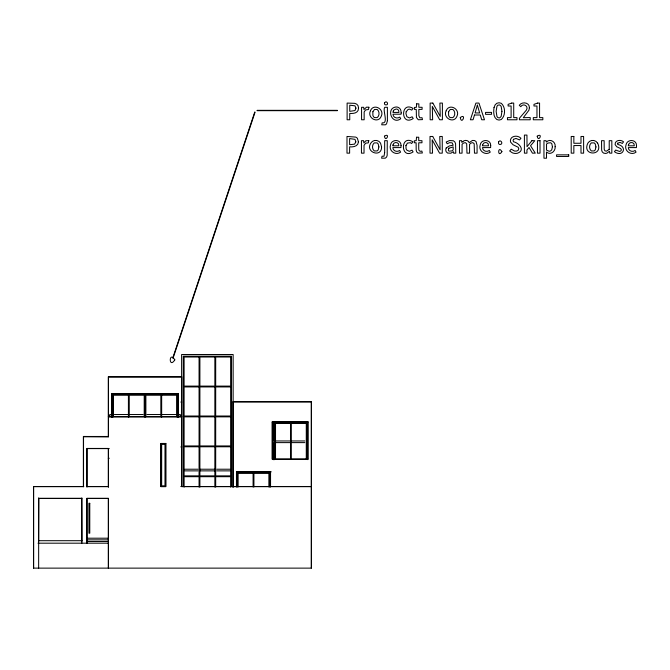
<?xml version="1.0" encoding="UTF-8"?>
<svg xmlns="http://www.w3.org/2000/svg" width="670" height="670" viewBox="0 0 670 670"><rect width="100%" height="100%" fill="white"/><g stroke="black" fill="none" stroke-linecap="round" stroke-linejoin="round"><path stroke-width="1" d="M172.785 357.956L254.751 112.058M173.095 358.065L255.061 112.166M179.175 415.048L179.644 414.588M109.83 414.588L109.302 415.358L109.83 416.129M180.155 416.162L180.783 415.358L180.155 414.554M257.121 110.341L337.395 110.341M257.121 110.676L337.395 110.676M181.612 376.959L108.473 376.959L108.473 436.798L83.373 436.798L83.373 486.671M128.414 395.241L113.456 395.241L113.456 416.723M161.663 395.241L176.629 395.241L176.629 416.723M233.143 401.891L311.274 401.891L311.274 568.127M180.783 402.059L181.779 402.059M114.344 414.529L127.769 414.529M129.695 414.529L143.12 414.529M146.956 414.529L160.39 414.529M162.308 414.529L175.758 414.529M108.305 416.69L181.779 416.69M108.473 416.849L181.612 416.849M272.204 422.008L307.781 422.008M291.324 423.499L306.282 423.499L306.282 459.025M108.305 436.471L83.373 436.471L108.305 436.631M275.378 440.961L290.077 440.961M291.919 440.961L304.783 440.961M275.378 442.619L290.077 442.619M291.919 442.619L304.783 442.619M180.783 446.94L181.779 446.94M109.302 448.607L87.025 448.607L87.025 486.914M108.305 458.246L109.302 458.246M307.781 459.076L272.372 459.076L272.372 422.008M184.82 469.218L197.977 469.218M199.861 469.218L214.894 469.218M216.778 469.218L229.936 469.218M184.82 470.876L197.977 470.876M199.861 470.876L214.894 470.876M216.778 470.876L229.936 470.876M270.739 471.705L236.468 471.705L236.468 487.056M236.636 471.873L271.157 471.873M253.093 473.372L238.126 473.372L238.126 486.956M83.716 486.504L33.5 486.504L33.5 568.127L311.441 568.127L311.441 401.724L232.976 401.724L232.976 487.048M87.025 486.504L108.305 486.504M180.783 486.504L311.441 486.504M83.666 486.671L33.668 486.671L33.668 568.127M86.857 486.671L108.473 486.671M311.274 486.671L181.612 486.671L181.612 354.514L233.143 354.514L233.143 487.216M38.651 498.304L81.874 498.304M86.656 538.203L108.473 538.203M86.857 539.861L108.473 539.861M38.651 540.698L81.874 540.698M38.651 541.352L38.818 498.472L81.707 498.472L81.874 541.352M86.857 541.528L108.473 541.528M38.023 543.186L108.473 543.186M110.441 414.588L110.902 415.048M597.64 143.12C603.98 156.286 581.527 156.278 587.875 143.112A5.662 5.662 0 0 1 597.59 143.12M307.781 421.84L307.781 459.645M307.12 458.841L307.12 422.67L274.7 422.67L274.7 458.841M291.324 422.67L291.324 459.025M290.495 459.025L290.495 423.499L275.529 423.499L275.529 459.025M274.038 442.627L274.038 459.72M273.871 421.84L273.871 459.737M273.042 422.67L273.042 440.961M270.546 471.705L270.546 487.056M270.378 471.873L270.378 486.294M269.717 487.006L269.717 472.543L237.297 472.543L237.297 487.006M268.879 486.956L268.879 473.372L253.922 473.372L253.922 486.956M253.093 472.543L253.093 487.006M236.636 471.705L236.636 486.512M231.485 486.495L231.485 356.18L183.27 356.18L183.27 486.495M230.647 487.082L230.647 476.697L215.69 476.697L215.69 487.082M214.861 487.082L214.861 476.697L199.895 476.697L199.895 487.082M199.065 487.082L199.065 476.697L184.108 476.697L184.108 487.082M181.779 486.504L181.779 376.791L108.305 376.791L108.305 436.798M178.287 417.251L178.287 393.583L111.798 393.583L111.798 417.502M178.12 393.583L178.12 417.251M177.458 417.268L177.458 394.412L112.627 394.412L112.627 417.268M161.663 394.412L161.663 417.268M160.833 416.723L160.833 395.241L145.876 395.241L145.876 416.723M145.038 394.412L145.038 417.268M144.209 416.723L144.209 395.241L129.251 395.241L129.251 416.723M128.414 394.412L128.414 417.268M111.957 393.583L111.957 417.251M108.473 487.056L108.473 448.439L86.857 448.439L86.857 486.881M108.473 568.127L108.473 498.304L86.857 498.304L86.857 543.186M108.305 448.607L108.305 487.006M108.305 568.127L108.305 498.472L87.025 498.472L87.025 543.186M83.532 436.631L83.532 486.671M81.874 497.902L81.874 543.186M38.651 497.902L38.651 568.127M384.664 152.509L384.027 156.202L382.051 156.236L381.582 158.187L385.325 158.17L386.64 156.964L387.185 155.306L387.268 140.683L384.664 140.683L384.664 152.509M617.707 143.213L617.673 144.435C627.991 146.495 622.941 157.902 614.44 151.721L615.663 150.047L619.582 151.454L620.914 150.943L621.4 149.762L620.638 148.564L616.769 146.764L615.127 144.611C614.599 140.089 620.897 139.26 623.552 141.839L622.33 143.447L620.018 142.392L617.707 143.213M401.037 145.558L400.945 147.593L392.846 147.593C392.871 151.06 397.151 152.442 399.672 150.474L400.585 152.132C395.744 155.959 388.441 150.917 390.518 144.971C391.422 138.899 401.246 139.059 401.037 145.558M490.7 145.558L490.616 147.593L482.517 147.593C482.542 151.06 486.822 152.442 489.343 150.474L490.247 152.132C485.415 155.959 478.104 150.917 480.189 144.971C481.094 138.899 490.917 139.059 490.7 145.558M636.5 145.558L636.416 147.593L628.318 147.593C628.343 151.06 632.614 152.442 635.143 150.474L636.048 152.132C631.207 155.959 623.904 150.917 625.989 144.971C626.894 138.899 636.709 139.059 636.5 145.558M401.188 112.895L401.07 114.21L392.972 114.21C392.997 117.686 397.276 119.059 399.806 117.091L400.71 118.749C391.85 125.449 385.602 107.996 396.104 106.982A4.673 4.673 0 0 1 400.861 110.483L401.188 112.895M416.648 103.85L416.355 107.301L414.428 107.434L414.428 109.386L416.246 109.386L416.439 117.484L418.256 119.754L422.477 119.612L422.008 117.686L419.839 117.836L418.851 115.709L418.851 109.386L422.092 109.386L422.092 107.301L418.851 107.301L418.851 103.85L416.648 103.85M416.522 137.233L416.229 140.683L414.303 140.817L414.303 142.769L416.12 142.769L416.187 150.189L416.74 151.931L418.063 153.112L422.351 152.995L421.874 151.068L420.015 151.311L418.842 150.139L418.725 148.288L418.725 142.769L421.966 142.769L421.966 140.683L418.725 140.683L418.725 137.233L416.522 137.233M405.953 145.541L406.037 148.673L406.715 150.038L409.311 151.32L412.033 150.18L413.097 151.906C400.476 160.281 399.973 133.992 412.921 141.789L411.623 143.489L410.358 142.685L407.486 143.095L405.953 145.541M552.432 146.755L551.745 149.795L550.723 150.876L549.258 151.294L546.536 150.155L546.536 144.058L547.759 143.087L550.665 142.744L551.795 143.74L552.432 146.755M555.137 146.713C555.74 151.269 550.238 155.691 546.469 152.04L546.536 158.212L543.956 158.212L543.956 140.683L546.083 140.683L546.36 142.04C549.936 138.204 555.941 141.797 555.137 146.713M494.024 107.577C493.497 111.614 493.154 116.798 496.813 119.52L499.041 120.064L501.26 119.52C505.632 115.684 505.682 107.116 501.26 103.297L499.041 102.761L496.813 103.289L495.113 104.888L494.024 107.577M378.902 146.939L378.198 149.879L377.16 150.934L374.279 150.943C371.909 149.058 371.925 144.804 374.27 142.903L377.143 142.894L378.182 143.941L378.902 146.939M595.957 146.939L595.253 149.879L594.215 150.934L591.334 150.943C588.964 149.058 588.98 144.804 591.317 142.903L594.198 142.894L595.228 143.941L595.957 146.939M387.394 120.701L386.548 123.9L385.384 124.821L381.707 124.804L382.185 122.853C388.952 124 382.235 109.888 384.789 107.301L387.394 107.301L387.394 120.701M381.582 146.939C381.699 158.22 364.781 152.14 370.82 143.112A5.662 5.662 0 0 1 380.535 143.12L381.582 146.939M372.88 111.748L372.88 115.349L373.508 116.731L374.513 117.618L377.16 117.618C379.689 115.818 379.672 111.262 377.16 109.453L374.513 109.453L372.88 111.748M448.599 111.748L448.599 115.349L449.235 116.731L450.232 117.618L452.887 117.618C455.416 115.818 455.399 111.262 452.887 109.453L450.232 109.453L448.599 111.748M406.188 111.748L405.928 113.557L406.899 116.731L409.437 117.937L412.159 116.798L413.231 118.523C400.509 126.839 400.325 100.626 413.047 108.406L411.757 110.106L409.512 109.135L408.072 109.453L406.188 111.748M501.947 111.354L501.135 116.488L499.653 117.912L497.869 117.644L496.956 116.488L496.135 111.354L496.956 106.296L497.869 105.173L499.653 104.914L501.135 106.296L501.947 111.354M355.963 108.113L355 110.55L349.748 111.337L349.748 105.19L354.941 105.826L355.963 108.113M501.905 151.629C497.576 158.631 497.701 144.553 501.905 151.629M370.443 110.768C366.825 117.912 378.123 124.109 381.222 116.312C384.84 109.16 373.525 102.912 370.443 110.768M446.161 110.768C442.543 117.912 453.841 124.109 456.94 116.312C460.566 109.16 449.243 102.912 446.161 110.768M498.539 142.007L498.547 143.43A1.717 1.717 0 0 0 500.163 144.536C503.999 144.167 500.339 138.447 498.539 142.007M460.282 117.51C461.555 125.726 466.864 112.811 460.282 117.51M392.972 145.03L392.829 145.809L398.809 145.809C399.513 141.864 393.474 141.253 392.972 145.03M482.643 145.03L482.492 145.809L488.48 145.809C489.175 141.864 483.145 141.253 482.643 145.03M628.435 145.03L628.293 145.809L634.281 145.809C634.976 141.864 628.946 141.253 628.435 145.03M529.409 107.77L528.948 110.207L523.303 117.702L530.205 117.552L530.205 119.771L519.426 119.771L519.426 118.247L526.419 110.073C528.94 105.994 523.077 102.761 520.766 106.706L519.292 105.257C522.072 101.321 529.627 102.309 529.409 107.77M174.82 359.857C168.714 369.379 168.781 350.326 174.82 359.857M384.555 102.786L384.429 103.423A1.482 1.482 0 0 0 385.418 104.847C389.53 105.818 386.892 99.453 384.555 102.786M358.55 108.113L358.082 110.483C356.49 113.515 352.738 113.548 349.748 113.439L349.748 119.771L347.119 119.771L347.119 103.079L354.74 103.339L356.758 104.185L358.082 105.743L358.55 108.113M384.421 136.169C385.644 143.196 390.669 132.225 384.421 136.169M537.206 136.169C538.429 143.196 543.454 132.225 537.206 136.169M368.91 107.25L368.441 109.52L365.585 109.914L364.153 111.99L364.153 119.771L361.566 119.771L361.566 107.301L363.701 107.301L363.969 109.545L366.515 107.15L368.91 107.25M368.785 140.633L368.307 142.903L365.669 143.145L364.028 145.373L364.028 153.154L361.44 153.154L361.44 140.683L363.567 140.683L363.844 142.928L365.887 140.759L368.785 140.633M358.416 141.822C358.308 146.32 353.199 147.249 349.623 146.822L349.623 153.154L346.993 153.154L346.993 136.462L355.812 137.107L357.353 138.213L358.416 141.822M355.82 141.881L354.564 144.142L349.623 144.72L349.623 138.573L355.008 139.352L355.82 141.881M446.195 147.986L445.709 149.845L446.153 151.696L447.594 153.061L450.835 153.212L453.356 151.721L453.649 153.154L455.784 153.154L455.575 143.665L454.821 141.948L453.414 140.792L449.612 140.541L446.212 141.998L447.183 143.765L449.595 142.651L452.2 142.861L453.171 145.214L449.285 145.951L446.195 147.986M393.34 110.96L392.955 112.426L398.943 112.426L398.759 110.986A2.529 2.529 0 0 0 396.154 109.017L394.06 109.897L393.34 110.96M477.358 105.14L475.097 112.945L479.653 112.945L477.358 105.14M474.477 115.005L473.054 119.771L470.373 119.771L475.909 103.079L478.95 103.079L484.485 119.771L481.696 119.771L480.29 115.005L474.477 115.005M513.521 139.327L513.086 140.591L513.496 141.772C518.974 142.869 525.607 150.206 517.567 153.212A8.467 8.467 0 0 1 512.374 152.81L509.661 151.001L511.21 149.184L514.434 151.018L516.294 151.119L518.044 150.457L518.806 148.799L518.17 147.258L513.078 144.77L510.649 142.191A4.313 4.313 0 0 1 512.357 137.157C515.046 135.474 518.731 136.052 520.958 138.255L519.577 139.93L515.967 138.439L513.521 139.327M448.85 148.254L448.339 150.34L449.059 151.152L451.806 150.951L453.171 149.929L453.171 146.872L448.85 148.254M531.913 140.683L527.014 146.738L526.947 135.08L524.401 135.08L524.401 153.154L526.947 153.154L526.947 149.929L529.057 147.509L532.432 153.154L535.271 153.154L530.548 145.733L534.794 140.683L531.913 140.683M609.223 149.343L606.434 151.194L604.868 150.775L604.206 149.284L604.139 140.683L601.534 140.683L601.643 150.08L602.221 151.839L603.511 153.07L605.345 153.447L606.936 153.17L609.424 151.269L609.7 153.154L611.827 153.154L611.827 140.683L609.223 140.683L609.223 149.343M462.811 141.546L461.881 142.425L461.605 140.683L459.478 140.683L459.478 153.154L462.066 153.154L462.066 144.31L463.498 143.062L465.315 142.635L466.672 143.707L466.965 153.154L469.569 153.154L469.569 144.31L471.002 143.062L472.811 142.635L474.176 143.707L474.469 153.154L477.074 153.154L477.074 145.306L476.01 141.479L474.402 140.499L472.417 140.457L469.184 142.651C468.288 139.988 464.662 139.77 462.811 141.546M511.738 103.079L508.111 104.352L508.111 106.002L511.109 106.002L511.109 117.618L507.458 117.618L507.458 119.771L516.98 119.771L516.98 117.618L513.714 117.618L513.714 103.079L511.738 103.079M537.591 103.079L533.965 104.352L533.965 106.002L536.963 106.002L536.963 117.618L533.312 117.618L533.312 119.771L542.834 119.771L542.834 117.618L539.568 117.618L539.568 103.079L537.591 103.079M432.845 103.079L430.148 103.079L430.148 119.771L432.644 119.771L432.301 106.438L439.696 119.771L442.393 119.771L442.393 103.079L439.897 103.079L440.24 116.413L432.845 103.079M491.537 112.401L485.549 112.401L485.549 114.327L491.537 114.327L491.537 112.401M432.719 136.462L430.014 136.462L430.014 153.154L432.51 153.154L432.175 139.821L439.562 153.154L442.267 153.154L442.267 136.462L439.771 136.462L440.106 149.795L432.719 136.462M573.847 136.462L571.208 136.462L571.208 153.154L573.847 153.154L573.847 145.558L580.99 145.558L580.99 153.154L583.62 153.154L583.62 136.462L580.99 136.462L580.99 143.263L573.847 143.263L573.847 136.462M540.028 140.683L537.449 140.683L537.449 153.154L540.028 153.154L540.028 140.683M568.721 154.854L556.561 154.854L556.561 156.462L568.721 156.462L568.721 154.854M199.065 357.01L184.108 357.01L184.108 386.104L199.065 386.104L199.065 357.01M214.861 357.01L199.895 357.01L199.895 386.104L214.861 386.104L214.861 357.01M230.647 357.01L215.69 357.01L215.69 386.104L230.647 386.104L230.647 357.01M199.065 386.933L184.108 386.933L184.108 416.02L199.065 416.02L199.065 386.933M214.861 386.933L199.895 386.933L199.895 416.02L214.861 416.02L214.861 386.933M230.647 386.933L215.69 386.933L215.69 416.02L230.647 416.02L230.647 386.933M199.065 416.849L184.108 416.849L184.108 445.944L199.065 445.944L199.065 416.849M214.861 416.849L199.895 416.849L199.895 445.944L214.861 445.944L214.861 416.849M230.647 416.849L215.69 416.849L215.69 445.944L230.647 445.944L230.647 416.849M307.949 421.84L272.204 421.84L272.204 459.243L307.949 459.243L307.949 421.84M165.817 443.448L160.833 443.448L160.833 486.671L165.817 486.671L165.817 443.448M165.658 443.615L161.001 443.615L161.001 486.504L165.658 486.504L165.658 443.615M164.988 444.277L161.663 444.277L161.663 485.842L164.988 485.842L164.988 444.277M199.065 446.773L184.108 446.773L184.108 475.868L199.065 475.868L199.065 446.773M214.861 446.773L199.895 446.773L199.895 475.868L214.861 475.868L214.861 446.773M230.647 446.773L215.69 446.773L215.69 475.868L230.647 475.868L230.647 446.773M89.772 503.296L88.934 503.296L88.934 533.211L89.772 533.211L89.772 503.296"/></g></svg>
